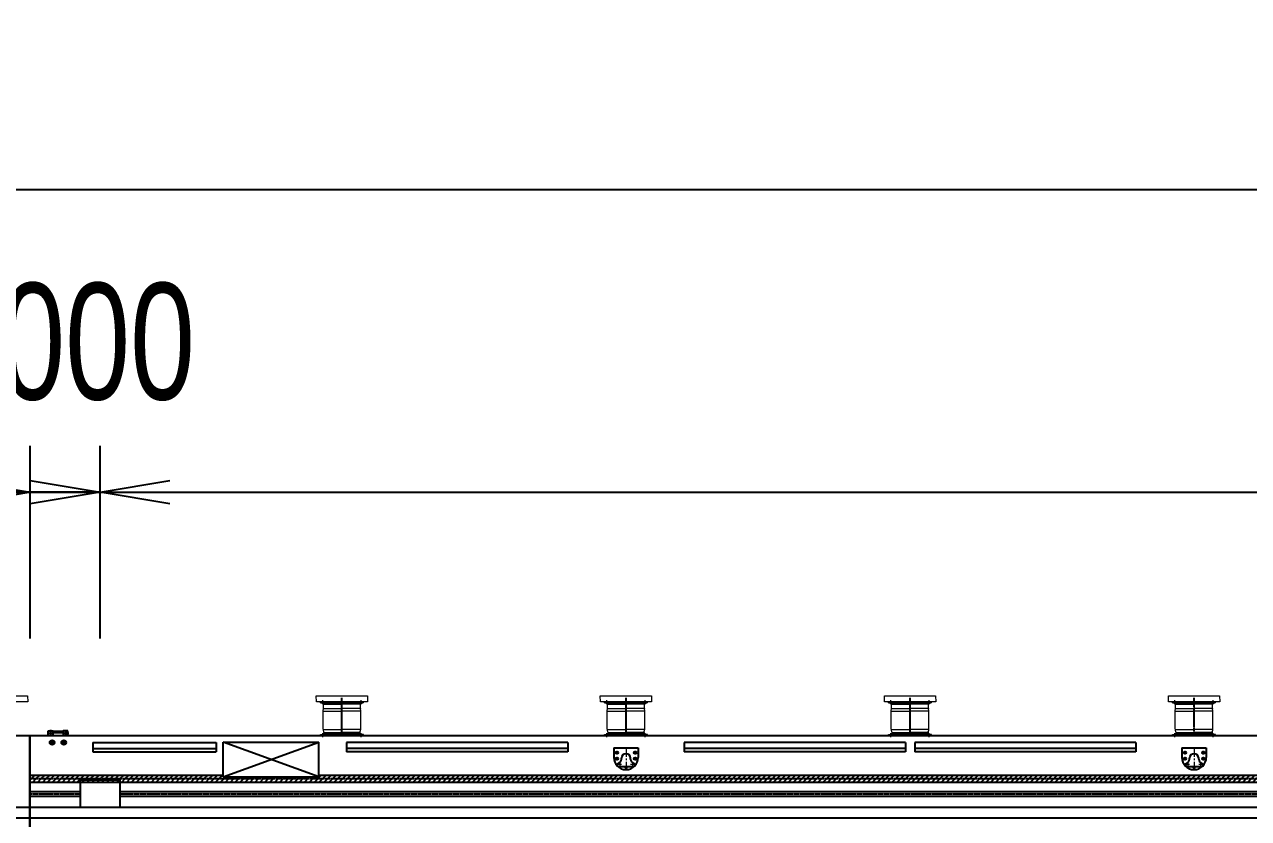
# Model space of a CAD drawing. Extents: x 3412 to 1212600, y 2456 to 246916.
# Drawn here: x 1006291 to 1058866, y 185203 to 219290 of the extents above; entities that cross this region are included whole.
import ezdxf

# ---------------------------------------------------------------- set-up
doc = ezdxf.new("R2010")
doc.units = 0
doc.header["$LTSCALE"] = 20
doc.header["$MEASUREMENT"] = 0
for name, pattern in [('CENTER', [2, 1.25, -0.25, 0.25, -0.25]), ('CENTER2', [28.575, 19.05, -3.175, 3.175, -3.175]), ('HIDDEN', [0.375, 0.25, -0.125])]:
    doc.linetypes.add(name, pattern=pattern)
doc.layers.get('0').update_dxf_attribs({"linetype": 'CONTINUOUS'})
doc.layers.get('DEFPOINTS').update_dxf_attribs({"linetype": 'CONTINUOUS'})
for name, color, linetype in [('BAO', 7, 'CONTINUOUS'), ('CENTER', 1, 'CENTER2'), ('DIM', 4, 'CONTINUOUS'), ('FENDER', 4, 'CONTINUOUS'), ('Gochanxe', 6, 'CONTINUOUS'), ('HATCH', 8, 'CONTINUOUS'), ('KHUAT', 8, 'HIDDEN'), ('TRUC', 1, 'CENTER')]:
    doc.layers.add(name, color=color, linetype=linetype)
doc.styles.add('VNROMANS', font='vn_vni.shx', dxfattribs={"width": 0.75, "bigfont": 'bigfont.shx'})
doc.dimstyles.new('D2000', dxfattribs={"dimscale": 2000, "dimtxt": 2.5, "dimasz": 1.5, "dimexe": 1, "dimexo": 0, "dimgap": 0.65, "dimtad": 1, "dimdec": 0, "dimzin": 12, "dimdsep": 46, "dimtxsty": 'VNROMANS', "dimblk1": 'OPEN', "dimblk2": 'OPEN', "dimsah": 1, "dimcen": -1, "dimclrd": 4, "dimclre": 4, "dimclrt": 4, "dimadec": 0, "dimazin": 0, "dimtfac": 1, "dimtdec": 0, "dimtmove": 2, "dimatfit": 3, "dimldrblk": 'OPEN', "dimfxl": 1, "dimtolj": 1, "dimtzin": 12, "dimarcsym": 0})
pattern_1 = [(45, (-541897.52, -54199.35), (-106.066017, 106.066017), [])]

# ---------------------------------------------------------------- blocks, each defined once
blk = doc.blocks.new('_OPEN')
at = {"color": 0, "linetype": 'ByBlock'}
for p, q in [((-1, 0.167), (0, 0)), ((0, 0), (-1, -0.167)), ((0, 0), (-1, 0))]:
    blk.add_line(p, q, dxfattribs=at)
blk = doc.blocks.new('*D77')
at = {"layer": 'DEFPOINTS', "color": 0, "transparency": 16777216}
for p in [(1009538, 199207), (809538, 192931), (1009538, 192931)]:
    blk.add_point(p, dxfattribs=at)
at = {"layer": 'DIM', "color": 4, "lineweight": -2, "transparency": 16777216}
for p, q in [((809538, 192931), (809538, 201207)), ((1009538, 192931), (1009538, 201207)), ((812538, 199207), (1006538, 199207))]:
    blk.add_line(p, q, dxfattribs=at)
at = {"layer": 'DIM', "color": 4, "lineweight": -2, "transparency": 16777216, "xscale": 3000, "yscale": 3000, "zscale": 3000, "rotation": 180}
blk.add_blockref('_OPEN', (809538, 199207), dxfattribs=at)
at = {"layer": 'DIM', "color": 4, "lineweight": -2, "transparency": 16777216, "xscale": 3000, "yscale": 3000, "zscale": 3000}
blk.add_blockref('_OPEN', (1009538, 199207), dxfattribs=at)
at = {"layer": 'DIM', "color": 4, "transparency": 16777216, "insert": (909538, 203007), "char_height": 5000, "attachment_point": 5, "style": 'VNROMANS'}
blk.add_mtext('\\A1;200000', dxfattribs=at)
blk = doc.blocks.new('*D78')
at = {"layer": 'DEFPOINTS', "color": 0, "transparency": 16777216}
for p in [(1203529, 199207), (1009538, 192931), (1203529, 192931)]:
    blk.add_point(p, dxfattribs=at)
at = {"layer": 'DIM', "color": 4, "lineweight": -2, "transparency": 16777216}
for p, q in [((1009538, 192931), (1009538, 201207)), ((1203529, 192931), (1203529, 201207)), ((1012538, 199207), (1200529, 199207))]:
    blk.add_line(p, q, dxfattribs=at)
at = {"layer": 'DIM', "color": 4, "lineweight": -2, "transparency": 16777216, "xscale": 3000, "yscale": 3000, "zscale": 3000, "rotation": 180}
blk.add_blockref('_OPEN', (1009538, 199207), dxfattribs=at)
at = {"layer": 'DIM', "color": 4, "lineweight": -2, "transparency": 16777216, "xscale": 3000, "yscale": 3000, "zscale": 3000}
blk.add_blockref('_OPEN', (1203529, 199207), dxfattribs=at)
at = {"layer": 'DIM', "color": 4, "transparency": 16777216, "insert": (1106534, 203007), "char_height": 5000, "attachment_point": 5, "style": 'VNROMANS'}
blk.add_mtext('\\A1;193990', dxfattribs=at)
blk = doc.blocks.new('*D79')
at = {"layer": 'DEFPOINTS', "color": 0, "transparency": 16777216}
for p in [(1206528, 212209), (406528, 192931), (1206528, 192931)]:
    blk.add_point(p, dxfattribs=at)
at = {"layer": 'DIM', "color": 4, "lineweight": -2, "transparency": 16777216}
for p, q in [((406528, 192931), (406528, 214209)), ((1206528, 192931), (1206528, 214209)), ((409528, 212209), (1203528, 212209))]:
    blk.add_line(p, q, dxfattribs=at)
at = {"layer": 'DIM', "color": 4, "lineweight": -2, "transparency": 16777216, "xscale": 3000, "yscale": 3000, "zscale": 3000, "rotation": 180}
blk.add_blockref('_OPEN', (406528, 212209), dxfattribs=at)
at = {"layer": 'DIM', "color": 4, "lineweight": -2, "transparency": 16777216, "xscale": 3000, "yscale": 3000, "zscale": 3000}
blk.add_blockref('_OPEN', (1206528, 212209), dxfattribs=at)
at = {"layer": 'DIM', "color": 4, "transparency": 16777216, "insert": (806528, 216009), "char_height": 5000, "attachment_point": 5, "style": 'VNROMANS'}
blk.add_mtext('\\A1;800000', dxfattribs=at)
blk = doc.blocks.new('KHE')
at = {"layer": 'BAO'}
for p, q in [((7378565, 1113151), (7378565, 1119311)), ((7378585, 1113151), (7378585, 1119311)), ((7378565, 1113151), (7378755, 1112961)), ((7378585, 1113151), (7378775, 1112961)), ((7378585, 1113151), (7378775, 1112961)), ((7378755, 1110561), (7378755, 1112961)), ((7378775, 1110561), (7378775, 1112961)), ((7378775, 1110561), (7378775, 1112961)), ((7378427, 1110461), (7378327, 1110361)), ((7378447, 1110461), (7378347, 1110361)), ((7378447, 1110461), (7378347, 1110361)), ((7378675, 1110461), (7378427, 1110461)), ((7378755, 1110561), (7378655, 1110461)), ((7378775, 1110561), (7378675, 1110461)), ((7378327, 1107061), (7378327, 1110361)), ((7378347, 1107061), (7378347, 1110361)), ((7378347, 1107061), (7378347, 1110361)), ((7378327, 1107061), (7378427, 1106961)), ((7378347, 1107061), (7378447, 1106961)), ((7378347, 1107061), (7378447, 1106961)), ((7378427, 1106961), (7378722, 1106961)), ((7378447, 1106961), (7378722, 1106961)), ((7378702, 1106961), (7378802, 1106861)), ((7378722, 1106961), (7378822, 1106861)), ((7378722, 1106961), (7378822, 1106861)), ((7378802, 1106861), (7378802, 1104461)), ((7378822, 1106861), (7378822, 1104461)), ((7378822, 1106861), (7378822, 1104461)), ((7378427, 1104361), (7378327, 1104261)), ((7378327, 1100961), (7378327, 1104261)), ((7378447, 1104361), (7378347, 1104261)), ((7378447, 1104361), (7378347, 1104261)), ((7378347, 1100961), (7378347, 1104261)), ((7378347, 1100961), (7378347, 1104261)), ((7378722, 1104361), (7378427, 1104361)), ((7378722, 1104361), (7378447, 1104361)), ((7378802, 1104461), (7378702, 1104361)), ((7378822, 1104461), (7378722, 1104361)), ((7378822, 1104461), (7378722, 1104361)), ((7378327, 1100961), (7378427, 1100861)), ((7378347, 1100961), (7378447, 1100861)), ((7378347, 1100961), (7378447, 1100861)), ((7378427, 1100861), (7378722, 1100861)), ((7378447, 1100861), (7378722, 1100861)), ((7378702, 1100861), (7378802, 1100761)), ((7378722, 1100861), (7378822, 1100761)), ((7378722, 1100861), (7378822, 1100761)), ((7378802, 1100761), (7378802, 1098361)), ((7378822, 1100761), (7378822, 1098361)), ((7378822, 1100761), (7378822, 1098361)), ((7378802, 1098361), (7378702, 1098261)), ((7378822, 1098361), (7378722, 1098261)), ((7378822, 1098361), (7378722, 1098261)), ((7378427, 1098261), (7378327, 1098161)), ((7378327, 1094861), (7378327, 1098161)), ((7378447, 1098261), (7378347, 1098161)), ((7378447, 1098261), (7378347, 1098161)), ((7378347, 1094861), (7378347, 1098161)), ((7378347, 1094861), (7378347, 1098161)), ((7378722, 1098261), (7378427, 1098261)), ((7378722, 1098261), (7378447, 1098261)), ((7378427, 1094761), (7378327, 1094861)), ((7378447, 1094761), (7378347, 1094861)), ((7378447, 1094761), (7378347, 1094861)), ((7378427, 1094761), (7378722, 1094761)), ((7378447, 1094761), (7378722, 1094761)), ((7378702, 1094761), (7378802, 1094661)), ((7378722, 1094761), (7378822, 1094661)), ((7378722, 1094761), (7378822, 1094661)), ((7378802, 1094661), (7378802, 1092261)), ((7378822, 1094661), (7378822, 1092261)), ((7378822, 1094661), (7378822, 1092261)), ((7378327, 1092061), (7378427, 1092161)), ((7378327, 1088761), (7378327, 1092061)), ((7378347, 1092061), (7378447, 1092161)), ((7378347, 1092061), (7378447, 1092161)), ((7378347, 1088761), (7378347, 1092061)), ((7378347, 1088761), (7378347, 1092061)), ((7378427, 1092161), (7378722, 1092161)), ((7378447, 1092161), (7378722, 1092161)), ((7378802, 1092261), (7378702, 1092161)), ((7378822, 1092261), (7378722, 1092161)), ((7378822, 1092261), (7378722, 1092161)), ((7378427, 1088661), (7378327, 1088761)), ((7378447, 1088661), (7378347, 1088761)), ((7378447, 1088661), (7378347, 1088761)), ((7378427, 1088661), (7378722, 1088661)), ((7378447, 1088661), (7378722, 1088661)), ((7378702, 1088661), (7378802, 1088561)), ((7378722, 1088661), (7378822, 1088561)), ((7378722, 1088661), (7378822, 1088561)), ((7378802, 1086181), (7378802, 1088561)), ((7378822, 1086181), (7378822, 1088561)), ((7378565, 1085943), (7378802, 1086181)), ((7378565, 1085943), (7378565, 1082718)), ((7378585, 1085943), (7378822, 1086181)), ((7378585, 1085943), (7378585, 1082718)), ((7378585, 1085943), (7378585, 1082718)), ((7378565, 1082718), (7378802, 1082481)), ((7378585, 1082718), (7378822, 1082481)), ((7378805, 1080081), (7378802, 1082481)), ((7378825, 1080081), (7378822, 1082481)), ((7378327, 1079881), (7378427, 1079981)), ((7378347, 1079881), (7378447, 1079981)), ((7378347, 1079881), (7378447, 1079981)), ((7378427, 1079981), (7378725, 1079981)), ((7378447, 1079981), (7378722, 1079981)), ((7378705, 1079981), (7378805, 1080081)), ((7378725, 1079981), (7378825, 1080081)), ((7378725, 1079981), (7378825, 1080081)), ((7378327, 1079881), (7378327, 1076581)), ((7378347, 1079881), (7378347, 1076581)), ((7378347, 1079881), (7378347, 1076581)), ((7378327, 1076581), (7378427, 1076481)), ((7378347, 1076581), (7378447, 1076481)), ((7378347, 1076581), (7378447, 1076481)), ((7378427, 1076481), (7378722, 1076481)), ((7378447, 1076481), (7378722, 1076481)), ((7378702, 1076481), (7378802, 1076381)), ((7378722, 1076481), (7378822, 1076381)), ((7378722, 1076481), (7378822, 1076381)), ((7378802, 1073981), (7378802, 1076381)), ((7378822, 1073981), (7378822, 1076381)), ((7378822, 1073981), (7378822, 1076381)), ((7378327, 1073781), (7378427, 1073881)), ((7378327, 1073781), (7378327, 1070481)), ((7378347, 1073781), (7378447, 1073881)), ((7378347, 1073781), (7378447, 1073881)), ((7378347, 1073781), (7378347, 1070481)), ((7378347, 1073781), (7378347, 1070481)), ((7378427, 1073881), (7378722, 1073881)), ((7378447, 1073881), (7378722, 1073881)), ((7378702, 1073881), (7378802, 1073981)), ((7378722, 1073881), (7378822, 1073981)), ((7378722, 1073881), (7378822, 1073981)), ((7378327, 1070481), (7378427, 1070381)), ((7378347, 1070481), (7378447, 1070381)), ((7378347, 1070481), (7378447, 1070381)), ((7378427, 1070381), (7378722, 1070381)), ((7378447, 1070381), (7378722, 1070381)), ((7378702, 1070381), (7378802, 1070281)), ((7378722, 1070381), (7378822, 1070281)), ((7378722, 1070381), (7378822, 1070281)), ((7378802, 1067881), (7378802, 1070281)), ((7378822, 1067881), (7378822, 1070281)), ((7378822, 1067881), (7378822, 1070281)), ((7378702, 1067781), (7378802, 1067881)), ((7378722, 1067781), (7378822, 1067881)), ((7378722, 1067781), (7378822, 1067881)), ((7378327, 1067681), (7378427, 1067781)), ((7378327, 1067681), (7378327, 1064381)), ((7378347, 1067681), (7378447, 1067781)), ((7378347, 1067681), (7378447, 1067781)), ((7378347, 1067681), (7378347, 1064381)), ((7378347, 1067681), (7378347, 1064381)), ((7378427, 1067781), (7378722, 1067781)), ((7378447, 1067781), (7378722, 1067781)), ((7378327, 1064381), (7378427, 1064281)), ((7378347, 1064381), (7378447, 1064281)), ((7378347, 1064381), (7378447, 1064281)), ((7378427, 1064281), (7378722, 1064281)), ((7378447, 1064281), (7378722, 1064281)), ((7378702, 1064281), (7378802, 1064181)), ((7378722, 1064281), (7378822, 1064181)), ((7378722, 1064281), (7378822, 1064181)), ((7378802, 1061781), (7378802, 1064181)), ((7378822, 1061781), (7378822, 1064181)), ((7378822, 1061781), (7378822, 1064181)), ((7378327, 1061581), (7378427, 1061681)), ((7378327, 1061581), (7378327, 1059311)), ((7378347, 1061581), (7378447, 1061681)), ((7378347, 1061581), (7378447, 1061681)), ((7378347, 1061581), (7378347, 1059311)), ((7378347, 1061581), (7378347, 1059311)), ((7378427, 1061681), (7378722, 1061681)), ((7378447, 1061681), (7378722, 1061681)), ((7378702, 1061681), (7378802, 1061781)), ((7378722, 1061681), (7378822, 1061781)), ((7378722, 1061681), (7378822, 1061781))]:
    blk.add_line(p, q, dxfattribs=at)
blk = doc.blocks.new('*D82')
at = {"layer": 'DEFPOINTS', "color": 0, "transparency": 16777216}
for p in [(1203529, 199207), (1009538, 192931), (1203529, 192931)]:
    blk.add_point(p, dxfattribs=at)
at = {"layer": 'DIM', "color": 4, "lineweight": -2, "transparency": 16777216}
for p, q in [((1009538, 192931), (1009538, 201207)), ((1203529, 192931), (1203529, 201207)), ((1012538, 199207), (1200529, 199207))]:
    blk.add_line(p, q, dxfattribs=at)
at = {"layer": 'DIM', "color": 4, "lineweight": -2, "transparency": 16777216, "xscale": 3000, "yscale": 3000, "zscale": 3000, "rotation": 180}
blk.add_blockref('_OPEN', (1009538, 199207), dxfattribs=at)
at = {"layer": 'DIM', "color": 4, "lineweight": -2, "transparency": 16777216, "xscale": 3000, "yscale": 3000, "zscale": 3000}
blk.add_blockref('_OPEN', (1203529, 199207), dxfattribs=at)
at = {"layer": 'DIM', "color": 4, "transparency": 16777216, "insert": (1106534, 203007), "char_height": 5000, "attachment_point": 5, "style": 'VNROMANS'}
blk.add_mtext('\\A1;193990', dxfattribs=at)
blk = doc.blocks.new('*D87')
at = {"layer": 'DEFPOINTS', "color": 0, "transparency": 16777216}
for p in [(1009538, 199207), (1006539, 192931), (1009538, 192931)]:
    blk.add_point(p, dxfattribs=at)
at = {"layer": 'DIM', "color": 4, "lineweight": -2, "transparency": 16777216}
for p, q in [((1006539, 192931), (1006539, 201207)), ((1009538, 192931), (1009538, 201207)), ((1003539, 199207), (1000539, 199207)), ((1006539, 199207), (1009538, 199207)), ((1012538, 199207), (1015538, 199207))]:
    blk.add_line(p, q, dxfattribs=at)
at = {"layer": 'DIM', "color": 4, "lineweight": -2, "transparency": 16777216, "xscale": 3000, "yscale": 3000, "zscale": 3000}
blk.add_blockref('_OPEN', (1006539, 199207), dxfattribs=at)
at = {"layer": 'DIM', "color": 4, "lineweight": -2, "transparency": 16777216, "xscale": 3000, "yscale": 3000, "zscale": 3000, "rotation": 180}
blk.add_blockref('_OPEN', (1009538, 199207), dxfattribs=at)
at = {"layer": 'DIM', "color": 4, "transparency": 16777216, "insert": (1008039, 205657), "char_height": 5000, "attachment_point": 5, "style": 'VNROMANS'}
blk.add_mtext('\\A1;3000', dxfattribs=at)
blk = doc.blocks.new('gcx')
at = {"layer": 'Gochanxe'}
for p, q in [((602700, -300), (608000, -300)), ((602700, -300), (602700, -700)), ((608000, -300), (608000, -700)), ((608000, -300), (608000, -700)), ((613600, -300), (613600, -700)), ((623099, -300), (613600, -300)), ((623099, -300), (623099, -700)), ((628101, -300), (628101, -700)), ((637600, -300), (628101, -300)), ((637600, -300), (637600, -700)), ((638000, -300), (638000, -700)), ((647501, -300), (638000, -300)), ((647501, -300), (647501, -700)), ((602700, -550), (608000, -550)), ((602700, -700), (608000, -700)), ((623099, -550), (613600, -550)), ((623099, -700), (613600, -700)), ((637600, -550), (628101, -550)), ((637600, -700), (628101, -700)), ((647501, -550), (638000, -550)), ((647501, -700), (638000, -700))]:
    blk.add_line(p, q, dxfattribs=at)

msp = doc.modelspace()

# ---------------------------------------------------------------- hatches: boundary and pattern name
at = {"layer": 'HATCH'}
h = msp.add_hatch(dxfattribs=at)
h.set_pattern_fill('ANSI31', color=256, scale=1200, style=0)
h.set_pattern_definition(pattern_1)
h.paths.add_polyline_path([(1014828.362, 187065.991), (1006538.412, 187065.991), (1006538.412, 186915.991), (1016952.105, 186915.991), (1016945.81, 186985.991), (1014828.362, 186985.991)])
h = msp.add_hatch(dxfattribs=at)
h.set_pattern_fill('ANSI31', color=256, scale=1200, style=0)
h.set_pattern_definition(pattern_1)
h.paths.add_polyline_path([(1016952.105, 186915.991), (1006538.412, 186915.991), (1006538.412, 186765.991), (1016965.595, 186765.991)])
h = msp.add_hatch(dxfattribs=at)
h.set_pattern_fill('ANSI31', color=256, scale=1200, style=0)
h.set_pattern_definition(pattern_1)
h.paths.add_polyline_path([(1075828.182, 187065.991), (1018928.362, 187065.991), (1018928.362, 186985.991), (1016945.81, 186985.991), (1016952.105, 186915.991), (1077128.182, 186915.991), (1077128.182, 186985.991), (1075828.182, 186985.991)])
h.paths.add_polyline_path([(1077128.182, 186915.991), (1016952.105, 186915.991), (1016965.595, 186765.991), (1077128.182, 186765.991)])

# ---------------------------------------------------------------- linework, layer by layer
at = {"color": 7}
msp.add_line((950398.412, 188765.991), (1006518.412, 188765.991), dxfattribs=at)
at = {"layer": 'BAO', "lineweight": 15, "ltscale": 400}
for p, q in [((1019003.412, 190173.991), (1019003.412, 190215.991)), ((1019003.412, 190215.991), (1020853.412, 190215.991)), ((1019003.412, 190173.991), (1019061.444, 190173.991)), ((1019133.127, 190115.991), (1019061.444, 190173.991)), ((1019061.444, 190173.991), (1019928.127, 190173.991)), ((1019103.412, 190108.991), (1019103.412, 190280.991)), ((1019121.127, 189039.39), (1019121.127, 189806.511)), ((1019121.32, 189813.991), (1019928.127, 189813.991)), ((1019121.897, 189821.432), (1019132.357, 189922.551)), ((1019132.934, 189929.991), (1019928.127, 189929.991)), ((1019133.127, 190115.991), (1019928.127, 190115.991)), ((1019133.127, 189937.471), (1019133.127, 190115.991)), ((1020853.412, 190173.991), (1019928.127, 190173.991)), ((1020723.127, 190115.991), (1019928.127, 190115.991)), ((1020723.32, 189929.991), (1019928.127, 189929.991)), ((1020734.934, 189813.991), (1019928.127, 189813.991)), ((1020723.127, 190115.991), (1020794.701, 190174.126)), ((1020723.127, 189937.471), (1020723.127, 190115.991)), ((1020734.357, 189821.432), (1020723.897, 189922.551)), ((1020735.127, 189039.39), (1020735.127, 189806.511)), ((1020753.412, 190108.991), (1020753.412, 190280.991)), ((1020853.412, 190173.991), (1020853.412, 190215.991)), ((1031203.412, 190173.991), (1031203.412, 190215.991)), ((1031203.412, 190215.991), (1033053.412, 190215.991)), ((1031203.412, 190173.991), (1031261.444, 190173.991)), ((1031333.127, 190115.991), (1031261.444, 190173.991)), ((1031261.444, 190173.991), (1032128.127, 190173.991)), ((1031303.412, 190108.991), (1031303.412, 190280.991)), ((1031321.127, 189039.39), (1031321.127, 189806.511)), ((1031321.32, 189813.991), (1032128.127, 189813.991)), ((1031321.897, 189821.432), (1031332.357, 189922.551)), ((1031332.934, 189929.991), (1032128.127, 189929.991)), ((1031333.127, 190115.991), (1032128.127, 190115.991)), ((1031333.127, 189937.471), (1031333.127, 190115.991)), ((1033053.412, 190173.991), (1032128.127, 190173.991)), ((1032923.127, 190115.991), (1032128.127, 190115.991)), ((1032923.32, 189929.991), (1032128.127, 189929.991)), ((1032934.934, 189813.991), (1032128.127, 189813.991)), ((1032923.127, 190115.991), (1032994.701, 190174.126)), ((1032923.127, 189937.471), (1032923.127, 190115.991)), ((1032934.357, 189821.432), (1032923.897, 189922.551)), ((1032935.127, 189039.39), (1032935.127, 189806.511)), ((1032953.412, 190108.991), (1032953.412, 190280.991)), ((1033053.412, 190173.991), (1033053.412, 190215.991)), ((1043403.412, 190173.991), (1043403.412, 190215.991)), ((1043403.412, 190215.991), (1045253.412, 190215.991)), ((1043403.412, 190173.991), (1043461.444, 190173.991)), ((1043533.127, 190115.991), (1043461.444, 190173.991)), ((1043461.444, 190173.991), (1044328.127, 190173.991)), ((1043503.412, 190108.991), (1043503.412, 190280.991)), ((1043521.127, 189039.39), (1043521.127, 189806.511)), ((1043521.32, 189813.991), (1044328.127, 189813.991)), ((1043521.897, 189821.432), (1043532.357, 189922.551)), ((1043532.934, 189929.991), (1044328.127, 189929.991)), ((1043533.127, 190115.991), (1044328.127, 190115.991)), ((1043533.127, 189937.471), (1043533.127, 190115.991)), ((1045253.412, 190173.991), (1044328.127, 190173.991)), ((1045123.127, 190115.991), (1044328.127, 190115.991)), ((1045123.32, 189929.991), (1044328.127, 189929.991)), ((1045134.934, 189813.991), (1044328.127, 189813.991)), ((1045123.127, 190115.991), (1045194.701, 190174.126)), ((1045123.127, 189937.471), (1045123.127, 190115.991)), ((1045134.357, 189821.432), (1045123.897, 189922.551)), ((1045135.127, 189039.39), (1045135.127, 189806.511)), ((1045153.412, 190108.991), (1045153.412, 190280.991)), ((1045253.412, 190173.991), (1045253.412, 190215.991)), ((1055603.412, 190173.991), (1055603.412, 190215.991)), ((1055603.412, 190215.991), (1057453.412, 190215.991)), ((1055603.412, 190173.991), (1055661.444, 190173.991)), ((1055733.127, 190115.991), (1055661.444, 190173.991)), ((1055661.444, 190173.991), (1056528.127, 190173.991)), ((1055703.412, 190108.991), (1055703.412, 190280.991)), ((1055721.127, 189039.39), (1055721.127, 189806.511)), ((1055721.32, 189813.991), (1056528.127, 189813.991)), ((1055721.897, 189821.432), (1055732.357, 189922.551)), ((1055732.934, 189929.991), (1056528.127, 189929.991)), ((1055733.127, 190115.991), (1056528.127, 190115.991)), ((1055733.127, 189937.471), (1055733.127, 190115.991)), ((1057453.412, 190173.991), (1056528.127, 190173.991)), ((1057323.127, 190115.991), (1056528.127, 190115.991)), ((1057323.32, 189929.991), (1056528.127, 189929.991)), ((1057334.934, 189813.991), (1056528.127, 189813.991)), ((1057323.127, 190115.991), (1057394.701, 190174.126)), ((1057323.127, 189937.471), (1057323.127, 190115.991)), ((1057334.357, 189821.432), (1057323.897, 189922.551)), ((1057335.127, 189039.39), (1057335.127, 189806.511)), ((1057353.412, 190108.991), (1057353.412, 190280.991)), ((1057453.412, 190173.991), (1057453.412, 190215.991)), ((1019003.412, 188807.991), (1019928.127, 188807.991)), ((1019003.412, 188765.991), (1019003.412, 188807.991)), ((1019003.412, 188765.991), (1020853.412, 188765.991)), ((1019156.127, 188865.991), (1019098.127, 188807.991)), ((1019103.412, 188700.991), (1019103.412, 188872.991)), ((1019122.715, 189017.991), (1019928.127, 189017.991)), ((1019149.946, 188922.478), (1019127.308, 188997.505)), ((1019154.539, 188901.991), (1019928.127, 188901.991)), ((1019156.127, 188865.991), (1019156.127, 188880.593)), ((1019156.127, 188865.991), (1019928.127, 188865.991)), ((1020733.539, 189017.991), (1019928.127, 189017.991)), ((1020701.715, 188901.991), (1019928.127, 188901.991)), ((1020700.127, 188865.991), (1019928.127, 188865.991)), ((1020853.412, 188807.991), (1019928.127, 188807.991)), ((1020188.127, 188807.991), (1020013.127, 188807.991)), ((1020733.127, 188807.991), (1020688.127, 188807.991)), ((1020700.127, 188865.991), (1020700.127, 188880.593)), ((1020700.127, 188865.991), (1020700.127, 188880.593)), ((1020700.127, 188865.991), (1020758.127, 188807.991)), ((1020700.127, 188865.991), (1020733.127, 188832.991)), ((1020706.308, 188922.478), (1020728.946, 188997.505)), ((1020753.412, 188700.991), (1020753.412, 188872.991)), ((1020853.412, 188765.991), (1020853.412, 188807.991)), ((1031203.412, 188807.991), (1032128.127, 188807.991)), ((1031203.412, 188765.991), (1031203.412, 188807.991)), ((1031203.412, 188765.991), (1033053.412, 188765.991)), ((1031356.127, 188865.991), (1031298.127, 188807.991)), ((1031303.412, 188700.991), (1031303.412, 188872.991)), ((1031322.715, 189017.991), (1032128.127, 189017.991)), ((1031349.946, 188922.478), (1031327.308, 188997.505)), ((1031354.539, 188901.991), (1032128.127, 188901.991)), ((1031356.127, 188865.991), (1031356.127, 188880.593)), ((1031356.127, 188865.991), (1032128.127, 188865.991)), ((1032933.539, 189017.991), (1032128.127, 189017.991)), ((1032901.715, 188901.991), (1032128.127, 188901.991)), ((1032900.127, 188865.991), (1032128.127, 188865.991)), ((1033053.412, 188807.991), (1032128.127, 188807.991)), ((1032388.127, 188807.991), (1032213.127, 188807.991)), ((1032933.127, 188807.991), (1032888.127, 188807.991)), ((1032900.127, 188865.991), (1032900.127, 188880.593)), ((1032900.127, 188865.991), (1032900.127, 188880.593)), ((1032900.127, 188865.991), (1032958.127, 188807.991)), ((1032900.127, 188865.991), (1032933.127, 188832.991)), ((1032906.308, 188922.478), (1032928.946, 188997.505)), ((1032953.412, 188700.991), (1032953.412, 188872.991)), ((1033053.412, 188765.991), (1033053.412, 188807.991)), ((1043403.412, 188807.991), (1044328.127, 188807.991)), ((1043403.412, 188765.991), (1043403.412, 188807.991)), ((1043403.412, 188765.991), (1045253.412, 188765.991)), ((1043556.127, 188865.991), (1043498.127, 188807.991)), ((1043503.412, 188700.991), (1043503.412, 188872.991)), ((1043522.715, 189017.991), (1044328.127, 189017.991)), ((1043549.946, 188922.478), (1043527.308, 188997.505)), ((1043554.539, 188901.991), (1044328.127, 188901.991)), ((1043556.127, 188865.991), (1043556.127, 188880.593)), ((1043556.127, 188865.991), (1044328.127, 188865.991)), ((1045133.539, 189017.991), (1044328.127, 189017.991)), ((1045101.715, 188901.991), (1044328.127, 188901.991)), ((1045100.127, 188865.991), (1044328.127, 188865.991)), ((1045253.412, 188807.991), (1044328.127, 188807.991)), ((1044588.127, 188807.991), (1044413.127, 188807.991)), ((1045133.127, 188807.991), (1045088.127, 188807.991)), ((1045100.127, 188865.991), (1045100.127, 188880.593)), ((1045100.127, 188865.991), (1045100.127, 188880.593)), ((1045100.127, 188865.991), (1045158.127, 188807.991)), ((1045100.127, 188865.991), (1045133.127, 188832.991)), ((1045106.308, 188922.478), (1045128.946, 188997.505)), ((1045153.412, 188700.991), (1045153.412, 188872.991)), ((1045253.412, 188765.991), (1045253.412, 188807.991)), ((1055603.412, 188807.991), (1056528.127, 188807.991)), ((1055603.412, 188765.991), (1055603.412, 188807.991)), ((1055603.412, 188765.991), (1057453.412, 188765.991)), ((1055756.127, 188865.991), (1055698.127, 188807.991)), ((1055703.412, 188700.991), (1055703.412, 188872.991)), ((1055722.715, 189017.991), (1056528.127, 189017.991)), ((1055749.946, 188922.478), (1055727.308, 188997.505)), ((1055754.539, 188901.991), (1056528.127, 188901.991)), ((1055756.127, 188865.991), (1055756.127, 188880.593)), ((1055756.127, 188865.991), (1056528.127, 188865.991)), ((1057333.539, 189017.991), (1056528.127, 189017.991)), ((1057301.715, 188901.991), (1056528.127, 188901.991)), ((1057300.127, 188865.991), (1056528.127, 188865.991)), ((1057453.412, 188807.991), (1056528.127, 188807.991)), ((1056788.127, 188807.991), (1056613.127, 188807.991)), ((1057333.127, 188807.991), (1057288.127, 188807.991)), ((1057300.127, 188865.991), (1057300.127, 188880.593)), ((1057300.127, 188865.991), (1057300.127, 188880.593)), ((1057300.127, 188865.991), (1057358.127, 188807.991)), ((1057300.127, 188865.991), (1057333.127, 188832.991)), ((1057306.308, 188922.478), (1057328.946, 188997.505)), ((1057353.412, 188700.991), (1057353.412, 188872.991)), ((1057453.412, 188765.991), (1057453.412, 188807.991))]:
    msp.add_line(p, q, dxfattribs=at)
at = {"layer": 'BAO'}
for p, q in [((1006538.412, 188765.991), (1106518.412, 188765.991)), ((1007303.412, 188765.991), (1007303.412, 188965.991)), ((1007303.412, 188965.991), (1007503.412, 188965.991)), ((1007503.412, 188965.991), (1007503.412, 188765.991)), ((1007928.412, 188940.991), (1007528.412, 188940.991)), ((1007528.412, 188890.991), (1007928.412, 188890.991)), ((1007953.412, 188965.991), (1007953.412, 188765.991)), ((1008153.412, 188965.991), (1007953.412, 188965.991)), ((1008153.412, 188765.991), (1008153.412, 188965.991)), ((1007397.727, 188475.726), (1007559.096, 188475.726)), ((1007397.727, 188475.726), (1007397.727, 188455.726)), ((1007397.727, 188455.726), (1007559.096, 188455.726)), ((1007559.096, 188475.726), (1007559.096, 188455.726)), ((1007897.727, 188475.766), (1008059.096, 188475.766)), ((1007897.727, 188455.766), (1008059.096, 188455.766)), ((1008059.096, 188476.011), (1008059.096, 188456.011)), ((1031605.912, 188230.991), (1031605.912, 187823.491)), ((1031605.912, 188230.991), (1032650.912, 188230.991)), ((1032650.912, 188230.991), (1032650.912, 187823.491)), ((1056005.912, 188230.991), (1056005.912, 187823.491)), ((1056005.912, 188230.991), (1057050.912, 188230.991)), ((1057050.912, 188230.991), (1057050.912, 187823.491)), ((1031930.691, 187744.076), (1031930.691, 187797.187)), ((1032326.132, 187744.076), (1032326.132, 187797.187)), ((1056330.691, 187744.076), (1056330.691, 187797.187)), ((1056726.132, 187744.076), (1056726.132, 187797.187)), ((1006538.412, 187065.991), (1014828.362, 187065.991)), ((1006538.412, 186765.991), (1202815.953, 186765.991)), ((1018928.362, 187065.991), (1075828.182, 187065.991)), ((1006538.412, 186365.991), (1008695.912, 186365.991)), ((1006538.412, 186165.991), (1008695.912, 186165.991)), ((1010380.912, 186365.991), (1203386.173, 186365.991)), ((1010380.912, 186165.991), (1203671.283, 186165.991)), ((939978.412, 185695.991), (1015078.412, 185695.991)), ((1006538.412, 185695.991), (1015078.412, 185695.991)), ((1015078.412, 185695.991), (1115083.412, 185695.991)), ((939978.412, 185235.991), (1015078.412, 185235.991)), ((1006538.412, 185235.991), (1015078.412, 185235.991)), ((1015078.412, 185235.991), (1115083.412, 185235.991))]:
    msp.add_line(p, q, dxfattribs=at)
at = {"layer": 'BAO', "color": 3}
for p, q in [((1014828.362, 188485.991), (1018928.362, 188485.991)), ((1014828.362, 186985.991), (1018928.362, 188485.991)), ((1018928.362, 186985.991), (1014828.362, 188485.991)), ((1014828.362, 186985.991), (1018928.362, 186985.991))]:
    msp.add_line(p, q, dxfattribs=at)
at = {"layer": 'BAO', "color": 3, "ltscale": 0.003}
for p, q in [((1014828.362, 186985.991), (1014828.362, 188485.991)), ((1018928.362, 186985.991), (1018928.362, 188485.991)), ((1014828.362, 186985.991), (1014828.362, 188035.991))]:
    msp.add_line(p, q, dxfattribs=at)
at = {"layer": 'BAO', "lineweight": 15, "ltscale": 400}
for points in [[(1004223.412, 190465.991), (1006423.412, 190465.991), (1006428.412, 190215.991), (1004228.412, 190215.991)], [(1018823.412, 190465.991), (1021023.412, 190465.991), (1021028.412, 190215.991), (1018828.412, 190215.991)], [(1031023.412, 190465.991), (1033223.412, 190465.991), (1033228.412, 190215.991), (1031028.412, 190215.991)], [(1043223.412, 190465.991), (1045423.412, 190465.991), (1045428.412, 190215.991), (1043228.412, 190215.991)], [(1055423.412, 190465.991), (1057623.412, 190465.991), (1057628.412, 190215.991), (1055428.412, 190215.991)]]:
    msp.add_lwpolyline(points, close=True, dxfattribs=at)
at = {"layer": 'BAO'}
msp.add_lwpolyline([(1008695.912, 185674.991), (1008695.912, 186856.991), (1010380.912, 186856.991), (1010380.912, 185674.991)], close=True, dxfattribs=at)
msp.add_lwpolyline([(1008695.912, 185674.991), (1008695.912, 186856.991), (1010380.912, 186856.991), (1010380.912, 185674.991)], close=True, dxfattribs=at)
for centre, radius in [((1007478.412, 188465.726), 100), ((1007978.412, 188465.766), 100), ((1031733.412, 188027.991), 54), ((1031733.412, 187773.991), 54), ((1032523.412, 188027.991), 54), ((1032523.412, 187773.991), 54), ((1056133.412, 188027.991), 54), ((1056133.412, 187773.991), 54), ((1056923.412, 188027.991), 54), ((1056923.412, 187773.991), 54)]:
    msp.add_circle(centre, radius, dxfattribs=at)
at = {"layer": 'BAO', "color": 8}
for centre in [(1031733.412, 188027.991), (1031733.412, 187773.991), (1032523.412, 188027.991), (1032523.412, 187773.991), (1056133.412, 188027.991), (1056133.412, 187773.991), (1056923.412, 188027.991), (1056923.412, 187773.991)]:
    msp.add_circle(centre, 28, dxfattribs=at)
at = {"layer": 'BAO', "lineweight": 15, "ltscale": 400}
for centre, start, end in [((1019266.127, 189806.511), 174.0938589, 180), ((1018988.127, 189937.471), 354.0938589, 0), ((1020868.127, 189937.471), 180, 185.9061411), ((1020590.127, 189806.511), 0, 5.9061411), ((1031466.127, 189806.511), 174.0938589, 180), ((1031188.127, 189937.471), 354.0938589, 0), ((1033068.127, 189937.471), 180, 185.9061411), ((1032790.127, 189806.511), 0, 5.9061411), ((1043666.127, 189806.511), 174.0938589, 180), ((1043388.127, 189937.471), 354.0938589, 0), ((1045268.127, 189937.471), 180, 185.9061411), ((1044990.127, 189806.511), 0, 5.9061411), ((1055866.127, 189806.511), 174.0938589, 180), ((1055588.127, 189937.471), 354.0938589, 0), ((1057468.127, 189937.471), 180, 185.9061411), ((1057190.127, 189806.511), 0, 5.9061411), ((1019266.127, 189039.39), 180, 196.7898303), ((1019011.127, 188880.593), 0, 16.7898303), ((1020845.127, 188880.593), 163.2101697, 180), ((1020590.127, 189039.39), 343.2101697, 0), ((1031466.127, 189039.39), 180, 196.7898303), ((1031211.127, 188880.593), 0, 16.7898303), ((1033045.127, 188880.593), 163.2101697, 180), ((1032790.127, 189039.39), 343.2101697, 0), ((1043666.127, 189039.39), 180, 196.7898303), ((1043411.127, 188880.593), 0, 16.7898303), ((1045245.127, 188880.593), 163.2101697, 180), ((1044990.127, 189039.39), 343.2101697, 0), ((1055866.127, 189039.39), 180, 196.7898303), ((1055611.127, 188880.593), 0, 16.7898303), ((1057445.127, 188880.593), 163.2101697, 180), ((1057190.127, 189039.39), 343.2101697, 0)]:
    msp.add_arc(centre, 145, start, end, dxfattribs=at)
at = {"layer": 'BAO'}
for centre, radius, start, end in [((1007503.412, 188940.991), 25, 0, 90), ((1007503.412, 188890.991), 25, 270, 0), ((1007953.412, 188940.991), 25, 90, 180), ((1007953.412, 188890.991), 25, 180, 270), ((1032128.412, 187823.491), 522.5, 180, 0), ((1056528.412, 187823.491), 522.5, 180, 0), ((1032128.412, 187427.991), 54, 177.6726872, 2.3273128), ((1056528.412, 187427.991), 54, 177.6726872, 2.3273128)]:
    msp.add_arc(centre, radius, start, end, dxfattribs=at)
at = {"layer": 'BAO', "color": 8}
for centre in [(1032128.412, 187427.991), (1056528.412, 187427.991)]:
    msp.add_arc(centre, 28, 175.5082456, 4.4917544, dxfattribs=at)
at = {"layer": 'CENTER', "ltscale": 0.02}
for p, q in [((1007263.412, 188865.991), (1007528.412, 188865.991)), ((1007403.412, 189005.991), (1007403.412, 188725.991)), ((1007503.412, 188915.991), (1007953.412, 188915.991)), ((1007928.412, 188865.991), (1008193.412, 188865.991)), ((1008053.412, 188987.682), (1008053.412, 188725.991))]:
    msp.add_line(p, q, dxfattribs=at)
at = {"layer": 'FENDER', "color": 7}
for p, q in [((1031826.68, 187436.024), (1032430.143, 187436.024)), ((1056226.68, 187436.024), (1056830.143, 187436.024))]:
    msp.add_line(p, q, dxfattribs=at)
for centre, radius, start, end in [((1031733.811, 187763.993), 197.885, 290.7035262, 354.2233925), ((1032128.412, 187789.136), 197.885, 2.3319593, 177.6680407), ((1032523.012, 187763.993), 197.885, 185.7766075, 250.6377296), ((1056133.811, 187763.993), 197.885, 290.7035262, 354.2233925), ((1056528.412, 187789.136), 197.885, 2.3319593, 177.6680407), ((1056923.012, 187763.993), 197.885, 185.7766075, 250.6377296), ((1031826.68, 187509.293), 73.269, 108.2213985, 270), ((1032430.143, 187509.293), 73.269, 270, 68.1556019), ((1056226.68, 187509.293), 73.269, 108.2213985, 270), ((1056830.143, 187509.293), 73.269, 270, 68.1556019)]:
    msp.add_arc(centre, radius, start, end, dxfattribs=at)
at = {"layer": 'KHUAT', "ltscale": 10}
for p, q in [((1007397.727, 188475.726), (1007378.913, 188475.726)), ((1007397.727, 188455.726), (1007378.913, 188455.726)), ((1008059.096, 188476.011), (1008077.91, 188476.011)), ((1008059.096, 188456.011), (1008077.91, 188456.011))]:
    msp.add_line(p, q, dxfattribs=at)
at = {"layer": 'TRUC', "ltscale": 0.05}
for p, q in [((1019928.412, 188766.068), (1019928.412, 190388.326)), ((1019928.412, 188765.991), (1019928.412, 190388.25)), ((1032128.412, 188766.068), (1032128.412, 190388.326)), ((1032128.412, 188765.991), (1032128.412, 190388.25)), ((1044328.412, 188766.068), (1044328.412, 190388.326)), ((1044328.412, 188765.991), (1044328.412, 190388.25)), ((1056528.412, 188766.068), (1056528.412, 190388.326)), ((1006538.412, 186915.991), (1203528.728, 186915.991)), ((1006538.412, 186265.991), (1008695.912, 186265.991)), ((1010380.912, 186265.991), (1202686.228, 186265.991))]:
    msp.add_line(p, q, dxfattribs=at)
at = {"layer": 'TRUC'}
for p, q in [((1007378.412, 188465.726), (1007578.412, 188465.726)), ((1007478.412, 188586.381), (1007478.412, 188349.32)), ((1007878.412, 188465.766), (1008078.412, 188465.766)), ((1007978.412, 188586.421), (1007978.412, 188349.36))]:
    msp.add_line(p, q, dxfattribs=at)
at = {"layer": 'TRUC', "lineweight": 5, "ltscale": 15}
for p, q in [((1032128.412, 188230.991), (1032128.412, 187300.991)), ((1056528.412, 188230.991), (1056528.412, 187300.991)), ((1031658.412, 188027.991), (1031808.412, 188027.991)), ((1031658.412, 187773.991), (1031808.412, 187773.991)), ((1031733.412, 188102.991), (1031733.412, 187952.991)), ((1031733.412, 187848.991), (1031733.412, 187698.991)), ((1032448.412, 187773.991), (1032598.412, 187773.991)), ((1032523.412, 187848.991), (1032523.412, 187698.991)), ((1056058.412, 188027.991), (1056208.412, 188027.991)), ((1056058.412, 187773.991), (1056208.412, 187773.991)), ((1056133.412, 188102.991), (1056133.412, 187952.991)), ((1056133.412, 187848.991), (1056133.412, 187698.991)), ((1056848.412, 187773.991), (1056998.412, 187773.991)), ((1056923.412, 187848.991), (1056923.412, 187698.991)), ((1031780.912, 187535.991), (1031930.912, 187535.991)), ((1031855.912, 187610.991), (1031855.912, 187460.991)), ((1032053.412, 187427.991), (1032203.412, 187427.991)), ((1032325.912, 187535.991), (1032475.912, 187535.991)), ((1032400.912, 187610.991), (1032400.912, 187460.991)), ((1056180.912, 187535.991), (1056330.912, 187535.991)), ((1056255.912, 187610.991), (1056255.912, 187460.991)), ((1056453.412, 187427.991), (1056603.412, 187427.991)), ((1056725.912, 187535.991), (1056875.912, 187535.991)), ((1056800.912, 187610.991), (1056800.912, 187460.991))]:
    msp.add_line(p, q, dxfattribs=at)
at = {"layer": 'TRUC', "ltscale": 0.025}
for p, q in [((1032448.412, 188027.991), (1032598.412, 188027.991)), ((1032523.412, 188102.991), (1032523.412, 187952.991)), ((1056848.412, 188027.991), (1056998.412, 188027.991)), ((1056923.412, 188102.991), (1056923.412, 187952.991))]:
    msp.add_line(p, q, dxfattribs=at)

# ---------------------------------------------------------------- block references
at = {"layer": 'Gochanxe', "color": 4}
msp.add_blockref('gcx', (406528.412, 188765.991), dxfattribs=at)
at = {"layer": 'HATCH'}
msp.add_blockref('KHE', (-6372046.145, -930544.712), dxfattribs=at)

# ---------------------------------------------------------------- dimensions: what is measured, and where the dimension line sits
at = {"layer": 'DIM'}
for base, p1, p2, picture, middle in [((1206528.412, 212209.29), (406528.412, 192931.328), (1206528.412, 192931.328), '*D79', (806528.412, 216009.29)), ((1009538.412, 199207.304), (1006538.728, 192931.328), (1009538.412, 192931.328), '*D87', (1008038.57, 205657.304)), ((1009538.412, 199207.304), (809538.412, 192931.328), (1009538.412, 192931.328), '*D77', (909538.412, 203007.304)), ((1203528.728, 199207.304), (1009538.412, 192931.328), (1203528.728, 192931.328), '*D78', (1106533.57, 203007.304)), ((1203528.728, 199207.304), (1009538.412, 192931.328), (1203528.728, 192931.328), '*D82', (1106533.57, 203007.304))]:
    dim = msp.add_linear_dim(base=base, p1=p1, p2=p2, dimstyle='D2000', override={"dimzin": 1}, dxfattribs=at)
    dim.commit()
    dim.dimension.update_dxf_attribs({"geometry": picture, "text_midpoint": middle})

doc.saveas('drawing.dxf')
